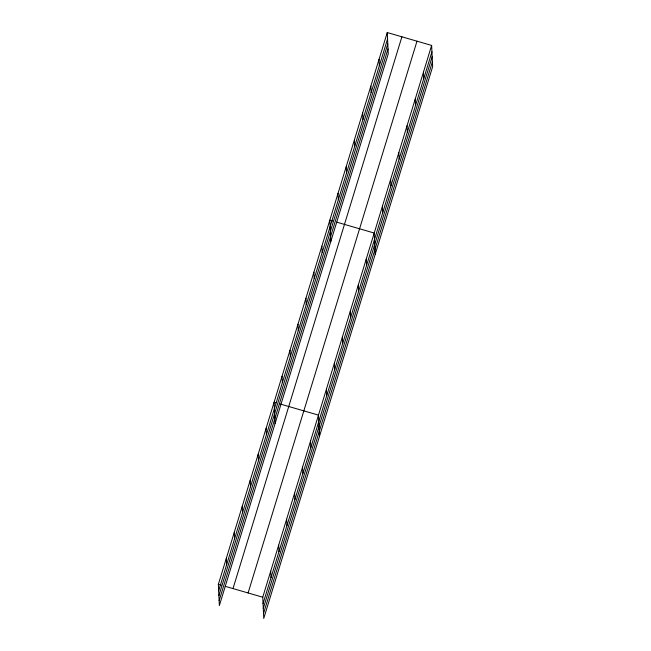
<?xml version="1.0" encoding="UTF-8"?>
<svg xmlns="http://www.w3.org/2000/svg" width="651" height="651" viewBox="0 0 651 651"><rect width="100%" height="100%" fill="white"/><g stroke="black" fill="none" stroke-linecap="round" stroke-linejoin="round"><path stroke-width="0.98" d="M387.255 32.55L388.256 53.789L219.363 605.568L218.362 584.329L387.255 32.55L431.637 45.432L432.638 66.671L263.745 618.45L262.744 597.211L431.637 45.432M218.663 590.75L387.557 38.97M218.899 595.641L387.793 43.861M219.135 600.678L388.029 48.898M233.009 588.577L401.903 36.798M248.096 592.963L416.99 41.184M263.045 603.64L431.938 51.86M263.273 608.522L432.166 56.743M263.517 613.559L432.41 61.78M332.759 221.006L329.829 220.152L330.83 241.391M336.665 222.137L374.211 233.042L375.212 254.272M276.048 402.806L274.095 402.245L275.096 423.475M279.954 403.945L318.477 415.126L319.478 436.365M218.362 584.329L221.291 585.176M225.197 586.315L262.744 597.211M423.435 72.237L423.736 78.657M415.232 99.033L415.533 105.462M407.03 125.838L407.331 132.259M398.819 152.635L399.128 159.064M390.616 179.44L390.925 185.861M379.053 59.347L379.354 65.775M382.414 206.237L382.715 212.665M370.85 86.152L371.151 92.572M362.648 112.949L362.949 119.377M366.253 259.049L366.554 265.478M354.445 139.753L354.746 146.174M358.286 285.065L358.587 291.485M346.242 166.55L346.544 172.979M350.328 311.072L350.629 317.501M338.032 193.355L338.341 199.776M342.361 337.088L342.67 343.516M334.402 363.103L334.704 369.524M321.871 246.168L322.172 252.588M326.436 389.111L326.745 395.539M313.904 272.183L314.213 278.604M305.946 298.191L306.247 304.619M310.519 441.142L310.82 447.562M297.987 324.206L298.288 330.627M302.552 467.149L302.853 473.578M290.02 350.214L290.322 356.642M294.594 493.165L294.895 499.586M282.062 376.229L282.363 382.658M286.627 519.173L286.928 525.601M278.669 545.188L278.97 551.617M266.137 428.252L266.438 434.681M270.702 571.204L271.011 577.624M258.17 454.268L258.48 460.688M250.212 480.275L250.513 486.704M242.245 506.291L242.554 512.719M234.287 532.306L234.588 538.727M226.328 558.314L226.629 564.742"/></g></svg>
